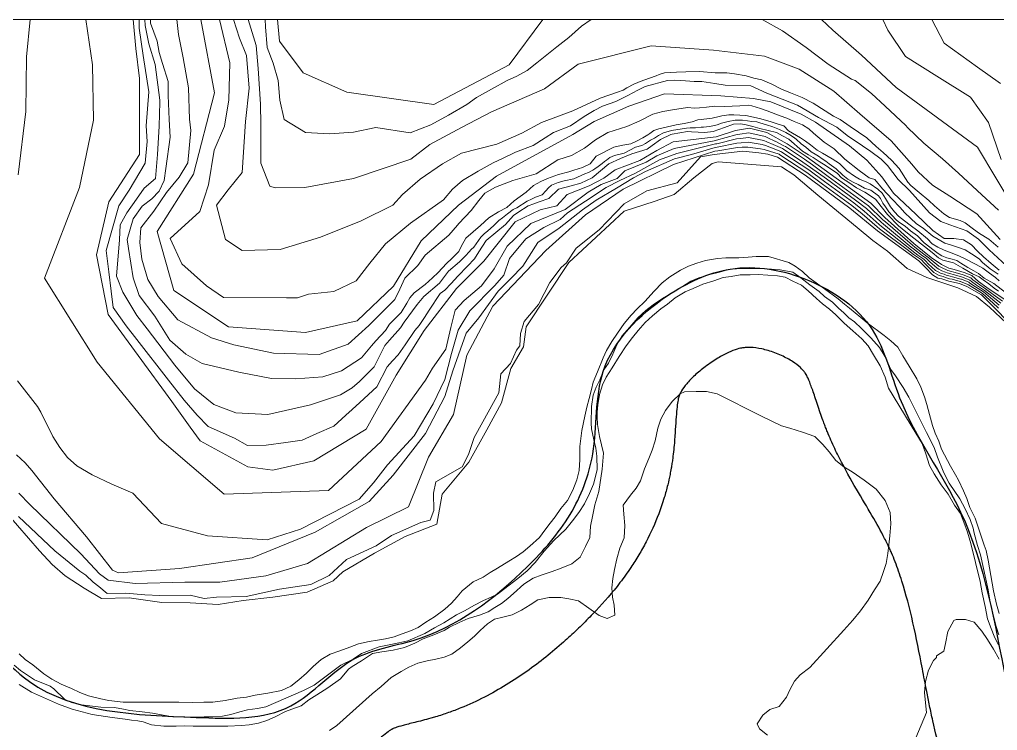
# Model space of a CAD drawing. Header units: metres. Extents: x 30 to 776, y 38 to 676.
# Drawn here: x 153.7 to 399, y 497.6 to 675.8 of the extents above; entities that cross this region are included whole.
import ezdxf

# ---------------------------------------------------------------- set-up
doc = ezdxf.new("R2010")
doc.units = ezdxf.units.M
doc.layers.add('01_Fina', color=7, linetype='Continuous')

msp = doc.modelspace()

# ---------------------------------------------------------------- linework, layer by layer
msp.add_spline([(106.83, 675.61), (108.32, 665.3), (106.86, 656.36), (102.39, 646.03), (99, 639.25), (96.74, 623.58), (93.18, 609.64), (93.18, 600.18), (98.44, 591.5), (101.1, 585.98), (102.04, 577.46), (110.54, 567.2), (115.45, 554.23), (129.88, 544.16), (140.15, 529.47), (156.19, 509.83), (198.01, 500.83), (221.73, 503.7), (238, 515.67), (252.42, 520.15), (281.11, 538.63), (291.8, 551.68), (297.51, 566.91), (300.12, 587.55), (316.29, 606.6), (331.97, 613.25), (351.68, 610.4), (367.6, 598.06), (374.49, 580.98), (389.77, 552.31), (401.1, 510.24), (407.2, 487.78), (408.99, 484.8), (414.2, 484.65), (424.03, 484.65), (456.85, 473.39), (460.88, 470.71), (472.98, 472.65), (479.56, 474.44), (492.86, 470.56), (502.87, 478.32), (512.31, 493.41), (527.25, 500.43), (541.15, 492.96), (559.78, 474.2), (591.84, 430.24), (601.45, 418), (617.45, 400.82), (669.82, 363.98), (715.45, 331.77), (775.7, 289.92)], degree=3)
for points, knots in [([(87.29, 671.34), (87.41, 670.8), (87.52, 670.3), (87.82, 668.88), (87.98, 668.07), (88.2, 666.75), (88.26, 666.23), (88.31, 665.72), (88.31, 665.59), (88.32, 665.43), (88.32, 665.38), (88.32, 665.28), (88.32, 665.23), (88.31, 665.1), (88.31, 665.03), (88.29, 664.8), (88.27, 664.62), (88.19, 664.02), (88.09, 663.52), (87.85, 662.57), (87.72, 662.13), (87.43, 661.25), (87.26, 660.78), (86.86, 659.78), (86.63, 659.22), (86.15, 658.18), (85.92, 657.7), (85.42, 656.71), (85.15, 656.2), (84.78, 655.52), (84.69, 655.35), (84.49, 654.99), (84.38, 654.79), (84.04, 654.18), (83.78, 653.71), (83.01, 652.3), (82.45, 651.25), (81.59, 649.45), (81.31, 648.84), (80.76, 647.55), (80.5, 646.88), (80.13, 645.87), (80.02, 645.57), (79.82, 644.98), (79.73, 644.69), (79.46, 643.81), (79.3, 643.24), (78.86, 641.57), (78.62, 640.5), (78.11, 637.77), (77.91, 636.2), (77.61, 633.4), (77.52, 632.17), (77.35, 630.02), (77.28, 629.12), (77.18, 628.1), (77.15, 627.83), (77.09, 627.39), (77.07, 627.21), (77.02, 626.94), (77.01, 626.84), (76.97, 626.62), (76.95, 626.51), (76.87, 626.14), (76.81, 625.87), (76.57, 624.85), (76.33, 623.97), (75.72, 621.87), (75.35, 620.64), (74.56, 617.81), (74.13, 616.21), (73.56, 613.53), (73.38, 612.6), (73.05, 610.62), (72.91, 609.57), (72.65, 606.98), (72.57, 605.4), (72.63, 601.98), (72.78, 600.14), (73.25, 597.49), (73.4, 596.77), (73.69, 595.6), (73.8, 595.17), (74.04, 594.37), (74.15, 594.01), (74.38, 593.3), (74.5, 592.96), (74.88, 591.96), (75.14, 591.32), (76.02, 589.33), (76.67, 588.11), (77.91, 585.98), (78.51, 585.06), (79.61, 583.45), (80.1, 582.76), (80.91, 581.65), (81.23, 581.2), (81.5, 580.83), (81.51, 580.48), (81.52, 580.07), (81.59, 578.86), (81.65, 577.97), (81.91, 575.88), (82.1, 574.67), (82.62, 572.59), (82.83, 571.83), (83.37, 570.25), (83.66, 569.5), (84.55, 567.48), (85.18, 566.31), (86.46, 564.24), (87.12, 563.32), (88.37, 561.71), (88.97, 561.01), (90.09, 559.77), (90.62, 559.23), (91.78, 558.07), (92.37, 557.52), (93.07, 556.85), (93.27, 556.66), (93.45, 556.49), (93.54, 556.18), (93.64, 555.8), (93.94, 554.68), (94.16, 553.86), (94.73, 551.92), (95.08, 550.8), (95.97, 548.48), (96.45, 547.35), (97.32, 545.64), (97.59, 545.14), (98.08, 544.29), (98.29, 543.95), (98.69, 543.32), (98.88, 543.02), (99.28, 542.45), (99.48, 542.17), (100.08, 541.35), (100.49, 540.83), (101.92, 539.13), (102.97, 538.08), (105, 536.24), (105.99, 535.45), (107.88, 534.07), (108.77, 533.48), (110.45, 532.42), (111.23, 531.97), (113, 530.97), (113.91, 530.48), (115.46, 529.64), (116.1, 529.29), (117.05, 528.75), (117.36, 528.55), (117.53, 528.43), (117.55, 528.42), (117.56, 528.41), (117.58, 528.39), (117.61, 528.36), (117.77, 528.18), (117.95, 527.97), (118.44, 527.28), (118.75, 526.81), (119.47, 525.62), (119.88, 524.89), (120.8, 523.2), (121.32, 522.24), (122.1, 520.79), (122.32, 520.39), (122.73, 519.64), (122.93, 519.29), (123.32, 518.59), (123.52, 518.25), (124.12, 517.2), (124.53, 516.51), (125.79, 514.41), (126.68, 513), (129.31, 509.08), (131.16, 506.57), (135.31, 501.65), (137.62, 499.24), (141.44, 495.92), (142.72, 494.89), (144.66, 493.48), (145.26, 493.06), (146.47, 492.26), (147.07, 491.88), (148.9, 490.76), (150.13, 490.08), (154.05, 488.08), (156.76, 486.96), (162.12, 485.12), (164.79, 484.4), (170.03, 483.23), (172.61, 482.79), (176.68, 482.22), (178.21, 482.05), (179.71, 481.89)], [0, 0, 0, 0, 1.644726, 1.644726, 4.934177, 4.934177, 8.223629, 8.223629, 9.563506, 9.563506, 10.345262, 10.345262, 11.28556, 11.28556, 12.225857, 12.225857, 14.106453, 14.106453, 17.805341, 17.805341, 20.424205, 20.424205, 23.043068, 23.043068, 25.951842, 25.951842, 28.289428, 28.289428, 30.618497, 30.618497, 31.331044, 31.331044, 32.043591, 32.043591, 33.468685, 33.468685, 35.959537, 35.959537, 37.106738, 37.106738, 38.221232, 38.221232, 38.683267, 38.683267, 39.145302, 39.145302, 40.069372, 40.069372, 41.917511, 41.917511, 45.055981, 45.055981, 48.194451, 48.194451, 51.332922, 51.332922, 52.597602, 52.597602, 53.712361, 53.712361, 54.511968, 54.511968, 55.311575, 55.311575, 56.910789, 56.910789, 60.593859, 60.593859, 64.276929, 64.276929, 67.959999, 67.959999, 69.780917, 69.780917, 71.601835, 71.601835, 74.015108, 74.015108, 76.42838, 76.42838, 77.298723, 77.298723, 77.81415, 77.81415, 78.233036, 78.233036, 78.651921, 78.651921, 79.489693, 79.489693, 81.414972, 81.414972, 83.340252, 83.340252, 85.265532, 85.265532, 87.017865, 87.017865, 87.017865, 87.84963, 87.84963, 89.181746, 89.181746, 90.513861, 90.513861, 91.210403, 91.210403, 91.906945, 91.906945, 93.171515, 93.171515, 94.436084, 94.436084, 95.700654, 95.700654, 96.965224, 96.965224, 98.811254, 98.811254, 99.732667, 99.732667, 99.732667, 101.114837, 101.114837, 103.131523, 103.131523, 105.148209, 105.148209, 106.781995, 106.781995, 107.434419, 107.434419, 107.862222, 107.862222, 108.229843, 108.229843, 108.597464, 108.597464, 109.332705, 109.332705, 111.128025, 111.128025, 112.923346, 112.923346, 114.718666, 114.718666, 116.513987, 116.513987, 119.107689, 119.107689, 121.701392, 121.701392, 124.295095, 124.295095, 124.853683, 124.853683, 124.853683, 126.51787, 126.51787, 129.769137, 129.769137, 133.020405, 133.020405, 136.271672, 136.271672, 139.52294, 139.52294, 140.697473, 140.697473, 141.674431, 141.674431, 142.651388, 142.651388, 144.605303, 144.605303, 148.513133, 148.513133, 155.508389, 155.508389, 162.503646, 162.503646, 165.777063, 165.777063, 167.196337, 167.196337, 168.615611, 168.615611, 171.454159, 171.454159, 177.597431, 177.597431, 183.740703, 183.740703, 189.883975, 189.883975, 193.623329, 193.623329, 193.623329, 193.623329]), ([(266.47, 381.99), (266.25, 378.78), (265.67, 370.44), (283.7, 370.4), (300.54, 377.02), (337.26, 396.12), (375.66, 391.89), (415.26, 389.76), (422.08, 403.55), (424.25, 416.73), (440.56, 420.36), (451.77, 425.48), (463.31, 429.74), (466.61, 437.98), (465.53, 445.21), (462.28, 448.53), (460.24, 449.92), (459.27, 450.52), (459.26, 450.52), (459.25, 450.53), (459.24, 450.54), (459.19, 450.57), (459.14, 450.6), (459.1, 450.63), (458.29, 450.75), (457.46, 450.86), (456.03, 451.24), (455.42, 451.42), (454.51, 451.74), (454.2, 451.85), (453.59, 452.08), (453.29, 452.2), (452.64, 452.48), (452.3, 452.63), (451.49, 453.02), (451.02, 453.26), (449.47, 454.1), (448.55, 454.69), (447.04, 455.73), (446.44, 456.17), (445.63, 456.79), (445.36, 457), (445.05, 457.24), (444.95, 457.31), (444.8, 457.43), (444.74, 457.47), (444.57, 457.6), (444.47, 457.67), (444.25, 457.84), (444.13, 457.92), (443.81, 458.14), (443.6, 458.28), (443.14, 458.58), (442.89, 458.74), (441.21, 459.75), (439.63, 460.52), (436.13, 461.9), (434.22, 462.51), (430.56, 463.43), (428.84, 463.78), (426.2, 464.22), (425.31, 464.36), (423.97, 464.53), (423.52, 464.59), (422.84, 464.67), (422.61, 464.69), (422.16, 464.74), (421.93, 464.76), (421.45, 464.81), (421.21, 464.84), (420.63, 464.89), (420.32, 464.91), (419.43, 464.97), (418.94, 464.98), (418.24, 464.97), (417.98, 464.95), (417.6, 464.92), (417.48, 464.91), (417.28, 464.89), (417.22, 464.88), (417.12, 464.87), (417.08, 464.86), (417.02, 464.85), (416.97, 464.84), (416.83, 464.82), (416.73, 464.81), (416.33, 464.75), (415.96, 464.69), (415.02, 464.56), (414.45, 464.48), (413.05, 464.35), (412.24, 464.29), (410.65, 464.28), (409.98, 464.29), (408.49, 464.39), (407.68, 464.48), (405.89, 464.79), (404.93, 465), (402.87, 465.63), (401.77, 466.04), (400.05, 466.87), (399.45, 467.19), (398.56, 467.73), (398.26, 467.92), (397.67, 468.31), (397.37, 468.52), (396.74, 468.98), (396.41, 469.24), (395.04, 470.37), (394.17, 471.26), (392.71, 472.93), (392.12, 473.72), (390.99, 475.41), (390.51, 476.27), (389.74, 477.75), (389.45, 478.38), (389.06, 479.29), (388.93, 479.61), (388.76, 480.03), (388.71, 480.16), (388.62, 480.39), (388.58, 480.49), (387.19, 484.07), (386.08, 487.44), (384.21, 493.92), (383.45, 497.02), (382.52, 501.27), (382.25, 502.52), (381.75, 504.97), (381.51, 506.17), (380.91, 509.27), (380.54, 511.16), (379.42, 517), (378.65, 520.87), (376.99, 528.25), (376.08, 531.75), (374.52, 536.69), (373.96, 538.3), (373.07, 540.61), (372.76, 541.36), (372.29, 542.46), (372.13, 542.82), (371.8, 543.53), (371.64, 543.88), (371.23, 544.72), (370.98, 545.22), (369.81, 547.5), (368.73, 549.41), (366.33, 553.52), (365.01, 555.72), (362.24, 560.48), (360.8, 563.05), (358.74, 567.11), (358.11, 568.44), (357.18, 570.5), (356.88, 571.2), (356.43, 572.27), (356.28, 572.63), (355.99, 573.36), (355.85, 573.73), (355.54, 574.52), (355.39, 574.94), (355, 575.98), (354.79, 576.6), (354.07, 578.67), (353.63, 580.01), (352.84, 582.38), (352.48, 583.4), (351.84, 585.1), (351.56, 585.77), (351.21, 586.49), (351.11, 586.68), (350.94, 586.98), (350.87, 587.1), (350.79, 587.23), (350.76, 587.27), (350.67, 587.39), (350.62, 587.47), (350.33, 587.83), (350.02, 588.17), (349.1, 589.02), (348.43, 589.54), (346.82, 590.58), (345.88, 591.09), (344.32, 591.81), (343.75, 592.04), (342.06, 592.68), (340.95, 593), (338.89, 593.45), (337.94, 593.56), (336.71, 593.61), (336.34, 593.6), (335.65, 593.56), (335.34, 593.53), (334.91, 593.46), (334.76, 593.43), (334.05, 593.29), (333.41, 593.1), (331.95, 592.55), (331.13, 592.17), (329.78, 591.45), (329.32, 591.18), (328.36, 590.6), (327.86, 590.28), (326.78, 589.56), (326.23, 589.17), (324.75, 588.06), (323.86, 587.32), (322.31, 585.88), (321.63, 585.17), (320.54, 583.86), (320.11, 583.26), (319.62, 582.44), (319.48, 582.17), (319.31, 581.82), (319.27, 581.71), (319.21, 581.56), (319.19, 581.52), (319.16, 581.43), (319.15, 581.39), (319.12, 581.29), (319.1, 581.23), (319.01, 580.92), (318.93, 580.54), (318.75, 579.52), (318.67, 578.88), (318.52, 577.34), (318.45, 576.44), (318.31, 574.42), (318.24, 573.28), (318.07, 570.8), (317.97, 569.45), (317.75, 567.26), (317.66, 566.5), (317.5, 565.33), (317.44, 564.93), (317.32, 564.12), (317.25, 563.71), (317.09, 562.77), (316.99, 562.25), (316.72, 560.86), (316.52, 559.99), (316.05, 558.06), (315.75, 557), (315.02, 554.57), (314.55, 553.21), (313.13, 549.46), (312.08, 547.13), (310.32, 543.75), (309.7, 542.65), (308.41, 540.48), (307.74, 539.43), (306.17, 537.1), (305.26, 535.84), (302.38, 532.1), (300.36, 529.78), (297.28, 526.52), (296.22, 525.44), (294.61, 523.86), (294.05, 523.3), (292.4, 521.74), (291.3, 520.72), (287.3, 517.17), (284.23, 514.69), (277.64, 510.02), (274.12, 507.84), (268.42, 504.93), (266.45, 504.02), (263.39, 502.78), (262.36, 502.39), (260.78, 501.83), (260.25, 501.65), (259.18, 501.3), (258.64, 501.13), (257.68, 500.84), (257.28, 500.73), (255.39, 500.2), (254.06, 499.86), (251.73, 499.29), (250.73, 499.04), (249.1, 498.6), (248.46, 498.4), (247.78, 498.16), (247.59, 498.09), (247.39, 498), (247.34, 497.98), (247.26, 497.94), (247.23, 497.92), (247.2, 497.91), (247.18, 497.9), (247.11, 497.86), (247.03, 497.82), (246.7, 497.61), (246.32, 497.35), (245.33, 496.59), (244.72, 496.09), (243.28, 494.88), (242.46, 494.17), (240.58, 492.58), (239.52, 491.69), (237.11, 489.82), (235.76, 488.83), (233.55, 487.42), (232.86, 487), (231.4, 486.18), (230.62, 485.77), (227.77, 484.39), (225.68, 483.59), (223.64, 482.96)], [0, 0, 0, 0, 8.457916, 21.908005, 40.321818, 67.699784, 140.534808, 160.073193, 172.577083, 182.731808, 197.461184, 215.767768, 222.13609, 233.117606, 238.953051, 243.15723, 246.510578, 246.510578, 246.510578, 246.54717, 246.54717, 246.54717, 246.71093, 246.71093, 246.71093, 247.439493, 247.439493, 247.967017, 247.967017, 248.230778, 248.230778, 248.49454, 248.49454, 248.802996, 248.802996, 249.281938, 249.281938, 250.527292, 250.527292, 251.772646, 251.772646, 252.644427, 252.644427, 253.080317, 253.080317, 253.516207, 253.516207, 254.206791, 254.206791, 254.999655, 254.999655, 256.28641, 256.28641, 257.856574, 257.856574, 266.256106, 266.256106, 274.655638, 274.655638, 281.474702, 281.474702, 284.884234, 284.884234, 286.589, 286.589, 287.441383, 287.441383, 288.293766, 288.293766, 289.298256, 289.298256, 290.822215, 290.822215, 293.991667, 293.991667, 296.012171, 296.012171, 297.022423, 297.022423, 297.527549, 297.527549, 297.780112, 297.780112, 298.032675, 298.032675, 298.392654, 298.392654, 299.150681, 299.150681, 299.908708, 299.908708, 300.666735, 300.666735, 301.138877, 301.138877, 301.61102, 301.61102, 302.083162, 302.083162, 302.555304, 302.555304, 302.804261, 302.804261, 302.92874, 302.92874, 303.053218, 303.053218, 303.204007, 303.204007, 303.711114, 303.711114, 304.218221, 304.218221, 304.892209, 304.892209, 305.566196, 305.566196, 306.034587, 306.034587, 306.268782, 306.268782, 306.502977, 306.502977, 315.014653, 315.014653, 323.52633, 323.52633, 327.143868, 327.143868, 330.761405, 330.761405, 336.536415, 336.536415, 348.890851, 348.890851, 361.245287, 361.245287, 367.620976, 367.620976, 370.80882, 370.80882, 372.402742, 372.402742, 373.996664, 373.996664, 376.189092, 376.189092, 383.832415, 383.832415, 391.475738, 391.475738, 399.119062, 399.119062, 402.607105, 402.607105, 404.351127, 404.351127, 405.223137, 405.223137, 406.095148, 406.095148, 407.122732, 407.122732, 408.706455, 408.706455, 412.678259, 412.678259, 416.650064, 416.650064, 420.621869, 420.621869, 422.446856, 422.446856, 424.271843, 424.271843, 425.184336, 425.184336, 426.517506, 426.517506, 431.184787, 431.184787, 436.986742, 436.986742, 442.788697, 442.788697, 445.851479, 445.851479, 452.097522, 452.097522, 458.343565, 458.343565, 461.324979, 461.324979, 464.306393, 464.306393, 465.7971, 465.7971, 471.00605, 471.00605, 476.214999, 476.214999, 478.819474, 478.819474, 481.423949, 481.423949, 484.341277, 484.341277, 489.594957, 489.594957, 494.848636, 494.848636, 500.102315, 500.102315, 503.271257, 503.271257, 504.855728, 504.855728, 505.647963, 505.647963, 506.440198, 506.440198, 507.37534, 507.37534, 510.697751, 510.697751, 514.020161, 514.020161, 517.342571, 517.342571, 520.664982, 520.664982, 523.987392, 523.987392, 525.648597, 525.648597, 526.4792, 526.4792, 527.309802, 527.309802, 528.364513, 528.364513, 530.135866, 530.135866, 532.35736, 532.35736, 535.28134, 535.28134, 540.571235, 540.571235, 543.216182, 543.216182, 545.861129, 545.861129, 549.278898, 549.278898, 556.454124, 556.454124, 560.211085, 560.211085, 562.21417, 562.21417, 565.940817, 565.940817, 575.413604, 575.413604, 584.886391, 584.886391, 589.661248, 589.661248, 592.048676, 592.048676, 593.24239, 593.24239, 594.436104, 594.436104, 595.357752, 595.357752, 598.82306, 598.82306, 602.288368, 602.288368, 605.753675, 605.753675, 607.633354, 607.633354, 608.573193, 608.573193, 609.513033, 609.513033, 610.095211, 610.095211, 611.399122, 611.399122, 614.646762, 614.646762, 617.894402, 617.894402, 621.142042, 621.142042, 624.389682, 624.389682, 627.637322, 627.637322, 629.011108, 629.011108, 630.384893, 630.384893, 634.101456, 634.101456, 634.101456, 634.101456]), ([(282.55, 349.18), (286.89, 344.94), (296.2, 333.56), (256.38, 328.1), (212.46, 313.89), (153.98, 311.4), (114.28, 302.88), (102.49, 303.26), (93.1, 304.04), (87.33, 305.38), (81.74, 308.66), (79.26, 315.19), (78.64, 320.23), (78.39, 322.23), (79.43, 331.4), (80.46, 340.57), (81.5, 349.74), (82.42, 357.72), (83.34, 365.69), (84.26, 373.67), (84.61, 377), (84.96, 380.34), (85.31, 383.67), (89.04, 416.76), (92.78, 449.85), (96.52, 482.95), (96.97, 486.89), (97.42, 490.83), (97.88, 494.77), (96.92, 504.63), (95.96, 514.5), (94.99, 524.37), (94.89, 524.7), (94.78, 525.04), (94.67, 525.37), (95.33, 524.79), (95.98, 524.26), (97.14, 523.35), (97.65, 522.96), (98.64, 522.24), (99.12, 521.9), (100.19, 521.17), (100.77, 520.8), (101.76, 520.17), (102.19, 519.9), (103.02, 519.4), (103.41, 519.17), (104.34, 518.63), (104.84, 518.35), (105.77, 517.83), (106.2, 517.6), (106.74, 517.31), (106.87, 517.23), (107.01, 517.16), (107.16, 516.88), (107.32, 516.58), (107.69, 515.9), (107.89, 515.53), (108.36, 514.66), (108.63, 514.16), (109.1, 513.31), (109.27, 512.98), (109.74, 512.14), (110.03, 511.62), (110.62, 510.59), (110.92, 510.06), (111.84, 508.49), (112.48, 507.43), (114.52, 504.16), (116.02, 501.92), (118.78, 498.13), (119.97, 496.6), (122.23, 493.88), (123.27, 492.68), (125.48, 490.29), (126.65, 489.1), (129.05, 486.82), (130.27, 485.73), (132.4, 483.95), (133.26, 483.27), (135.08, 481.89), (136.04, 481.2), (137.97, 479.89), (138.95, 479.26), (140.91, 478.07), (141.89, 477.5), (143.72, 476.51), (144.56, 476.07), (145.4, 475.66), (147.32, 474.94), (151.6, 473.34), (149.4, 463.56), (148.35, 451.5), (147.36, 436.17), (149.98, 421.68), (153.05, 409.4), (163.98, 397.09), (178.58, 387.41), (195.84, 383.85), (209.16, 381.64), (222.28, 378.28), (238.14, 372.33), (260.55, 366.25), (274.73, 355.25), (282.55, 349.18)], [0, 0, 0, 0, 15.190247, 31.990092, 86.747978, 181.492832, 194.025591, 208.606231, 216.56507, 222.325378, 226.254318, 235.495087, 241.622996, 241.622996, 241.622996, 242.622996, 242.622996, 242.622996, 243.622996, 243.622996, 243.622996, 244.622996, 244.622996, 244.622996, 245.622996, 245.622996, 245.622996, 246.622996, 246.622996, 246.622996, 247.622996, 247.622996, 247.622996, 248.622996, 248.622996, 248.622996, 249.452236, 249.452236, 250.143406, 250.143406, 250.834577, 250.834577, 251.721359, 251.721359, 252.450416, 252.450416, 253.179473, 253.179473, 254.240041, 254.240041, 255.30061, 255.30061, 255.695516, 255.695516, 255.695516, 256.994432, 256.994432, 258.304337, 258.304337, 259.809542, 259.809542, 260.677259, 260.677259, 261.983877, 261.983877, 263.290495, 263.290495, 265.903732, 265.903732, 271.291523, 271.291523, 274.904617, 274.904617, 277.737412, 277.737412, 280.570207, 280.570207, 283.247785, 283.247785, 284.979777, 284.979777, 286.768646, 286.768646, 288.557515, 288.557515, 290.346385, 290.346385, 291.879411, 291.879411, 291.879411, 297.327411, 304.024005, 316.934465, 336.482267, 348.527969, 361.394415, 373.581582, 396.937319, 412.559433, 426.01991, 437.504323, 453.083244, 476.918615, 506.293772, 506.293772, 506.293772, 506.293772])]:
    msp.add_open_spline(points, degree=3, knots=knots)
at = {"layer": '01_Fina', "color": 252, "lineweight": 9, "true_color": 0x939598}
for points in [[(30.01, 38), (769.1, 38), (768.66, 675.82), (29.57, 675.82), (30.01, 57.96)], [(156.36, 675.82), (155.43, 666.43), (155.33, 652.74), (153.35, 636.88)], [(400.3, 605.17), (397.91, 606.91), (396.05, 608.26), (394.03, 609.68), (392.85, 610.59), (392.32, 611.05), (390.45, 611.8), (390.17, 611.89), (388.05, 612.51), (387.46, 612.66), (386.59, 612.9), (386.25, 613.05), (385.35, 613.44), (384.65, 613.81), (384.34, 614.02), (382.39, 615.58), (381.87, 616.01), (381.7, 616.19), (381.28, 616.39), (378.26, 618.78), (377.68, 619.24), (370.92, 625.07), (370.3, 625.62), (366.71, 629.08), (363.93, 631.15), (356.59, 636.49), (352.61, 639.37), (350.63, 640.77), (345.82, 643.99), (345.45, 644.19), (343.22, 645.29), (343.2, 645.3), (341.46, 646.16), (340.77, 646.47), (336.68, 647.41), (334.42, 647.1), (333.42, 646.95), (328.54, 645.55), (328.35, 645.53), (317.93, 643.46), (313.58, 641.64), (310.9, 640.04), (305.57, 637.87), (303.63, 635.98), (299.61, 634.49), (296.34, 632.52), (290.55, 628.15), (281.98, 624.72), (276.02, 618.96), (272.74, 613.3), (269.57, 609.05), (265.22, 605.35), (262.95, 602.91), (261.87, 598.6), (260.68, 593.18), (257.28, 588.41), (255.55, 585.37), (244.43, 570.05), (231.21, 557.75), (205.01, 556.8), (188.86, 570.65), (173.21, 589.93), (159.99, 610.95), (168.8, 633.69), (172.23, 650.56), (171.98, 664.5), (170.38, 675.82)], [(400.95, 605.51), (396.32, 608.63), (394.29, 610.12), (392.56, 611.61), (390.67, 612.36), (388.2, 613.12), (386.79, 613.48), (384.99, 614.41), (382.37, 616.19), (378.01, 619.69), (370.78, 626.21), (367.25, 629.74), (357.06, 637.13), (351.07, 641.45), (346.27, 644.69), (341.16, 647.48), (336.79, 648.59), (333.3, 648.03), (328.44, 646.43), (317.65, 645.19), (313.56, 642.98), (309.28, 640.44), (303.16, 638.14), (300.28, 636.01), (296.64, 634.1), (291.05, 631.91), (288.47, 629.1), (284.33, 628.14), (278.08, 625.11), (270.2, 615.26), (263.29, 608.35), (255.24, 597.86), (248.17, 586.65), (240.64, 573.14), (227.58, 565.16), (217.28, 562.85), (210.98, 563.62), (199, 570.22), (196.54, 573.6), (191.93, 580.05), (183.48, 591.56), (175.94, 601.89), (173.02, 616.79), (176.1, 630.14), (183.78, 642.01), (183.78, 661.04), (182.86, 668.57), (182.23, 675.82)], [(183.76, 675.82), (183.76, 673.65), (184.77, 666.79), (186.12, 657.69), (185.44, 649.17), (185.72, 645.26), (185.22, 639.79), (181.19, 633), (178.6, 629.1), (175.43, 617.94), (176.08, 612.54), (176.67, 607.73), (177.17, 603.6), (180.46, 599.04), (183.16, 595.56), (191.09, 585.37), (195, 580.34), (198.3, 576.6), (201.04, 573.76), (207.65, 570.89), (210.89, 569.05), (215.6, 569.08), (220.5, 569.78), (224.6, 570.36), (228.26, 571.98), (232.57, 573.89), (235.54, 576.59), (237.15, 578.05), (239.11, 579.83), (243.36, 583.68), (245.96, 588.74), (247.31, 590.23), (248.69, 591.78), (250.43, 594.27), (252.9, 597.82), (254, 599.1), (255.32, 601.13), (256.5, 602.95), (259.24, 607.15), (260.36, 607.95), (261.98, 609.66), (263.68, 611.46), (266.08, 613.99), (267.81, 615.83), (268.96, 617.59), (270.79, 620.41), (273.22, 622.44), (275.6, 624.43), (277.59, 626.72), (278.75, 627.46), (281.32, 629.12), (282.71, 629.62), (284.08, 630.11), (286.5, 630.98), (288.92, 633.25), (292.06, 634.14), (294.52, 634.83), (297.32, 636.15), (301.5, 639.6), (304.49, 640.95), (307.28, 642.13), (311.15, 643.3), (312.44, 644.25), (314.49, 645.76), (317.06, 647.01), (317.41, 647.07), (321.28, 647.74), (322.3, 647.68), (325.66, 647.49), (327.75, 647.75), (330.55, 648.75), (332.82, 649.56), (334.66, 649.7), (335.98, 649.38), (337.62, 648.98), (339.45, 648.53), (343.59, 647.52), (345.13, 646.68), (346.72, 645.81), (350.14, 642.82), (351.62, 641.93), (352.82, 641.21), (354.31, 640.24), (356.03, 639.1), (358.86, 637.23), (359.92, 636.17), (361.74, 634.94), (363.68, 633.63), (365.78, 632.52), (368.41, 630.76), (369.85, 628.95), (371.46, 626.92), (374.19, 624.09), (376.07, 622.59), (378.06, 621), (382.61, 617.37), (384.23, 616.06), (385.34, 615.47), (388.01, 614.81), (390.32, 613.49), (392.77, 612.08), (394.4, 611.34), (395.46, 610.54), (396.83, 609.52), (398.23, 608.47), (399.29, 607.67)], [(401.04, 607.35), (398.11, 609.64), (395.7, 611), (394.25, 612.13), (393.09, 612.82), (391.56, 613.63), (389.86, 614.72), (388.83, 615.41), (387.63, 615.7), (386.29, 616.11), (385.11, 616.53), (384.13, 617.15), (383.17, 617.93), (380.62, 619.86), (378.93, 621.57), (377.21, 622.82), (375.85, 624), (374.24, 625.07), (373.55, 625.72), (371.81, 627.62), (370.92, 628.89), (370.29, 629.8), (369.71, 630.92), (369.22, 631.65), (367.28, 633.04), (365.67, 633.58), (364.05, 634.44), (362.82, 635.07), (361.48, 635.8), (360.26, 636.76), (358.55, 638.42), (356.84, 639.64), (355.97, 640.29), (355.01, 640.87), (354.12, 641.56), (353.29, 642.07), (352.29, 642.65), (350.92, 643.82), (349.79, 644.69), (348.56, 645.8), (347.85, 646.34), (346.93, 646.94), (345.91, 647.52), (344.38, 648.26), (342.71, 648.88), (341.08, 649.42), (339.43, 649.95), (338.63, 650.15), (337.43, 650.29), (336.36, 650.42), (335.06, 650.58), (334.15, 650.62), (333.26, 650.62), (331.49, 650.22), (329.84, 649.86), (328.68, 649.42), (328.03, 649.22), (326.83, 648.99), (325.31, 648.86), (324.71, 648.82), (323.3, 648.7), (321.9, 648.68), (321.01, 648.62), (317.29, 648.01), (315.26, 647.38), (314.01, 646.78), (312.97, 646.11), (312.01, 645.56), (310.76, 644.75), (309.8, 644.24), (308.26, 643.86), (305.36, 642.34), (302.97, 641.69), (301.83, 641.22), (300.94, 640.58), (300.49, 640.22), (299.85, 639.69), (298.89, 638.95), (298.06, 638.35), (297.55, 638.04), (296.44, 637.5), (295.54, 637.17), (292.77, 635.91), (290.34, 635.4), (288.82, 635), (287.18, 634.33), (286.42, 633.64), (285.7, 632.84), (284.79, 631.83), (283.18, 631.28), (282.14, 630.74), (281.04, 630.27), (278.45, 628.64), (277.55, 628.15), (276.1, 627.14), (274.88, 626.14), (273.92, 625.43), (272.65, 624.15), (271.09, 622.72), (270.33, 622.15), (269.46, 621.28), (268.81, 620.45), (267.67, 618.78), (267.02, 618.15), (266.53, 617.55), (265.6, 616.55), (264.73, 615.7), (264.06, 615.03), (261.34, 612.69), (259.09, 609.75), (255.12, 606.41), (253.45, 604.34), (250.23, 599.97), (249.3, 598.53), (246.48, 595.42), (245.33, 594.1), (242.66, 588.71), (239.02, 585.07), (237.18, 583.46), (234.23, 581.73), (226.67, 579.24), (216.02, 576.8), (207.98, 577.17), (202.44, 579.29), (197.63, 583.26), (192.65, 589.17), (185.71, 598.25), (183.12, 601.57), (179.61, 607.48), (178.04, 611.45), (178.78, 620.61), (178.97, 624.31), (180.63, 627.35), (183.03, 630.77), (184.97, 633.54), (187.84, 635.97), (188.3, 641.97), (188.76, 649.08), (188.95, 655.08), (188.95, 655.57), (187.75, 664.52), (186.18, 669.69), (185.25, 674.31), (185.18, 675.82)], [(399.41, 610.28), (398.5, 611.14), (397.05, 612.22), (395.34, 613.45), (393.67, 614.41), (390.92, 615.86), (389.35, 616.6), (387.01, 617.46), (385.63, 617.98), (384.07, 618.76), (382.61, 619.56), (381.46, 620.86), (379.08, 622.86), (377.11, 624.24), (375.73, 625.32), (374.2, 626.54), (373.2, 627.62), (372.16, 628.85), (370.93, 630.91), (370.11, 632.25), (368.99, 633.29), (367.13, 634.59), (366.28, 635.04), (364.42, 635.78), (363.15, 636.56), (361.22, 637.9), (359.42, 639.74), (357.52, 640.89), (355.11, 642.3), (353.81, 643.08), (352.09, 644.38), (350.87, 645.35), (349.64, 646.2), (346.63, 647.88), (345.4, 649.14), (344.02, 649.59), (342.02, 650.25), (339.34, 651.04), (335.93, 651.72), (332.88, 651.94), (331.65, 651.94), (329.86, 651.68), (329.23, 651.53), (327.45, 651.12), (326.78, 651.01), (324.73, 650.79), (323.84, 650.64), (322.46, 650.16), (320.4, 649.77), (318.41, 649.38), (316.24, 648.89), (314.12, 648.41), (312.81, 647.96), (311.8, 647.22), (311.28, 646.88), (310.09, 646.13), (308.34, 645.24), (307.03, 644.68), (305.02, 644.31), (303.86, 644.08), (302.78, 643.86), (298.4, 641.54), (296.87, 639.64), (294.93, 638.74), (292.77, 638.07), (291.54, 637.62), (288.93, 636.95), (286.16, 635.94), (284.44, 635.19), (282.65, 634.22), (280.83, 632.51), (277.83, 630.34), (275.96, 628.7), (273.87, 627.62), (271.45, 626.13), (269.35, 624.14), (265.66, 621.01), (264.47, 618.88), (263.94, 617.65), (262.08, 615.82), (260.89, 614.74), (259.73, 613.51), (258.76, 612.43), (257.34, 611.09), (255.43, 609.35), (252.74, 607.27), (251.66, 606), (250.84, 604.66), (249.46, 602.34), (247.67, 600.63), (246.48, 599.44), (245.51, 597.83), (243.05, 595.22), (242, 593.99), (239.46, 590.98), (234.51, 587.75), (229.79, 586.26), (223.05, 585.73), (216.9, 585.85), (208.71, 587.41), (199.52, 589.61), (195.4, 591.94), (191.4, 595.46), (187.64, 601.42), (183.76, 606.63), (182.21, 611.05), (181.01, 618.38), (180.72, 620.65), (182.21, 625.82), (184.48, 629.04), (186.93, 630.89), (188.72, 632.79), (189.97, 635.42), (190.39, 638.46), (191.46, 646.29), (191.28, 650.77), (191.04, 656.79), (191.04, 660.31), (189.61, 664.84), (188.78, 667.59), (188.23, 670.43), (186.56, 674.9), (186.53, 675.82)], [(399.24, 612), (397.18, 613.32), (395.27, 614.92), (394.43, 615.78), (392.51, 617.08), (390.92, 618.06), (389.29, 618.69), (387.28, 619.36), (385.82, 619.74), (382.82, 621.49), (380.4, 623.55), (378.7, 624.63), (377.17, 626.04), (375.8, 627.36), (374.53, 628.75), (372.59, 630.76), (370.17, 633.37), (368.3, 635.72), (366.81, 636.11), (364.32, 638), (360.7, 640.78), (358.03, 643.38), (355.57, 645.06), (352.86, 647.35), (351.73, 648.38), (350.13, 649.46), (348.06, 650.24), (346.19, 651.05), (344.49, 651.67), (341.28, 652.94), (339.58, 653.52), (337.45, 654.19), (336.47, 654.35), (334.39, 654.16), (330.54, 654.04), (328.14, 654.12), (326.03, 653.81), (324.31, 653.69), (322.99, 653.59), (321.28, 653.76), (317.54, 653.21), (315.07, 652.8), (312.58, 652.13), (309.18, 650.33), (306.09, 649.04), (301.26, 647.47), (298.23, 645.67), (295.4, 643.6), (292.14, 641.76), (288.73, 640.61), (283.34, 637.15), (277.47, 635.46), (273.1, 633.81), (270.42, 632.28), (268.93, 630.44), (266.97, 627.96), (263.95, 624.7), (263.6, 624.28), (261.38, 621.77), (255.48, 616.75), (253.64, 614.14), (250.34, 610.93), (249.15, 608.25), (247.85, 605.6), (241.31, 599.07), (236.11, 594.46), (228.86, 591.81), (217.38, 592.2), (207.48, 594.26), (201.89, 596.03), (193.45, 600.54), (188.52, 606.36), (185.87, 610.67), (184.4, 615.77), (183.91, 619.89), (184.11, 623.61), (187.41, 627.73), (190.61, 632.46), (193.74, 636.33), (195.96, 639.89), (196.7, 648), (196.33, 650.81), (196.08, 658.67), (194.73, 666.23), (193.62, 672.07), (193.19, 675.82)], [(399.41, 613.01), (397.48, 614.64), (395.53, 616.34), (394.02, 617.76), (392.5, 619.36), (390.48, 620.6), (388.06, 620.89), (385.68, 620.93), (382.8, 622.92), (378.57, 627.03), (372.98, 632.28), (370.01, 636.38), (366.24, 640.6), (361.91, 644.14), (353.35, 650.07), (349.81, 652.13), (342.16, 655.21), (337.82, 656), (329.6, 656.69), (315.53, 657.19), (306.58, 654.08), (297.82, 650.25), (292.52, 646.97), (273.35, 636.57), (263.86, 629.27), (254.48, 620.3), (247.54, 608.99), (238.41, 600.23), (225.45, 597.31), (206.1, 598.77), (192.41, 607.9), (188.21, 622.67), (197.34, 637.09), (202.64, 657.41), (199.21, 675.82)], [(401.33, 614.04), (396.92, 618.06), (394.26, 620.79), (391.33, 622.81), (387.09, 624.31), (384.84, 625.22), (381.99, 627.32), (376.94, 632.92), (374.09, 635.69), (371.4, 639.22), (369.85, 640.8), (367.24, 642.74), (365.18, 644.16), (361.3, 646.78), (358.76, 648.87), (354.12, 651.3), (348.85, 654.35), (341.21, 657.36), (337.13, 659.22), (330.7, 659.34), (328.16, 659.81), (324.84, 660.25), (322.94, 660.25), (320.8, 660.49), (318.07, 660.61), (316.28, 660.57), (310.64, 659.02), (308.82, 658.15), (306.33, 656.76), (303.28, 655.26), (299.99, 654.07), (297.89, 653), (295.36, 651.5), (291.93, 649.16), (287.62, 647.46), (285.56, 646.19), (282.59, 644.25), (278.11, 642.59), (274.9, 640.97), (272.51, 639.88), (268.79, 637.82), (264.79, 635.44), (262.33, 633.27), (260.03, 630.61), (251.82, 624.78), (245.54, 619.61), (241.59, 614.75), (238.14, 610.3), (232.57, 607.66), (226.18, 606.95), (223.45, 606.04), (220.71, 606.04), (204.9, 606.14), (200.64, 609.08), (194.46, 614.55), (191.52, 620.93), (198.92, 627.72), (201.15, 634.4), (202.57, 643.09), (205.11, 649.06), (206.22, 655.65), (206.43, 664.96), (203.91, 675.82)], [(399.17, 618.73), (396.87, 620.72), (394.5, 622.19), (392.99, 623.22), (390.89, 624.81), (389.68, 625.41), (387.01, 626.22), (385.54, 627.14), (383.22, 629.1), (381.81, 630.44), (379.42, 632.43), (377.28, 634.24), (376.52, 635.07), (374.35, 638.44), (372.43, 640.53), (370.34, 642.47), (368.57, 643.95), (366.25, 646.15), (362.09, 648.98), (359.54, 650.76), (357.93, 651.62), (352.77, 654.88), (350, 656.27), (347.13, 657.43), (344.81, 658.34), (342.44, 659.59), (339.92, 660.7), (337.95, 661.11), (335.98, 661.71), (333.08, 662.24), (331.12, 662.49), (328.19, 662.49), (324.26, 662.77), (320.82, 662.7), (318.55, 662.6), (317.01, 662.55), (315.52, 662.5), (314.16, 662.04), (313.41, 661.71), (311.74, 661.11), (309.43, 660.28), (308.82, 660.03), (307.79, 659.65), (306.05, 658.72), (305.17, 658.09), (303.68, 657.63), (299.36, 656.12), (292.47, 652.93), (284.66, 650), (279.71, 647.33), (273.46, 644.54), (264.59, 642.31), (259.78, 639.65), (254.24, 635.81), (249.75, 631.97), (247.33, 629.29), (239.39, 625.32), (229.17, 621.22), (219.09, 618.17), (209.59, 617.91), (205.36, 620.64), (203.14, 629.29), (206.01, 633.13), (209.59, 637.48), (210.43, 650.26), (211.28, 658.65), (210.69, 666.84), (208.93, 671.18), (207.41, 675.82)], [(399.74, 620.7), (393.81, 627.07), (387.05, 631.51), (382.74, 634.29), (379.17, 637.6), (377.51, 639.59), (372.39, 645.38), (364.51, 652.2), (358.01, 657.89), (349.32, 663.35), (340.57, 666.66), (327.78, 668.16), (312.17, 669.23), (293.88, 664.64), (285.4, 658.41), (272.14, 652.64), (264.55, 648.79), (256.63, 644.52), (251.89, 640.85), (237.45, 635.94), (225.26, 633.69), (217.88, 633.59), (216.49, 634.01), (214.24, 639.79), (214.24, 649.51), (214.14, 654.64), (213.6, 663.55), (213.07, 669.33), (211.03, 675.82)], [(297.08, 675.82), (294.65, 674.2), (291.47, 671.35), (288.51, 668.95), (285.56, 666.65), (283.48, 665), (281.07, 663.03), (278.44, 661.61), (276.03, 660.52), (272.08, 658.33), (268.36, 656.25), (265.95, 654.5), (261.35, 651.87), (256.86, 649.46), (251.71, 647.38), (243.1, 648.79), (237.52, 647.59), (231.49, 647.15), (225.47, 647.48), (220.1, 650.76), (219, 655.58), (218.57, 660.51), (217.36, 664.88), (215.83, 668.82), (215.39, 673.97), (215.3, 675.82)], [(284.98, 675.82), (276.54, 664.49), (257.65, 654.5), (235.8, 657.64), (224.88, 662.45), (218.96, 670.41), (218.41, 675.82)], [(399.26, 628.05), (395.1, 631.86), (389.27, 637.3), (385.25, 640.9), (380.58, 644.79), (376.47, 648.77), (376.04, 649.26), (370.86, 654.13), (367.43, 657.3), (363.32, 660.55), (362.37, 660.83), (356.55, 664.64), (351.07, 668.83), (345.07, 673.01), (340.03, 675.82)], [(403.2, 628.45), (393.99, 643.78), (373.62, 658.76), (364.92, 666.91), (357.7, 673.2), (354.87, 675.82)], [(399.98, 640.71), (396.74, 649.99), (392.25, 656.32), (383.83, 661.62), (375.98, 666.57), (371.5, 673.14), (370.31, 675.82)], [(399.78, 659.75), (394.02, 663.87), (389.84, 666.86), (385.66, 669.86), (382.54, 675.82)], [(153.24, 585.2), (158.24, 578.78), (159.1, 577.35), (162.06, 571.29), (163.83, 568.54), (165.75, 565.97), (168.07, 563.92), (171.97, 561.67), (176.87, 559.33), (182.17, 557.05), (189.35, 549.44), (200.86, 546.32), (215.83, 545.34), (224.18, 547.99), (238.93, 555.59), (242.49, 559.69), (246.02, 564.15), (252.67, 571.43), (257.46, 579.45), (260.37, 585.52), (262.04, 592.12), (263.75, 597.95), (266.69, 602.81), (272.94, 609.1), (275.19, 611.71), (276.61, 615.89), (280.68, 620.8), (285.22, 623.7), (289.37, 625.71), (291.15, 627.34), (295.65, 630.28), (300.9, 633.68), (304.33, 635.45), (308.19, 637.29), (311.09, 638.88), (314.27, 640.63), (318.56, 642.21), (328.26, 644.64), (328.64, 644.68), (333.55, 645.87), (334.6, 646.02), (336.58, 646.23), (340.38, 645.45), (341.16, 645.18), (342.75, 644.48), (342.77, 644.48), (345.06, 643.47), (345.36, 643.3), (350.19, 640.09), (352.15, 638.74), (356.11, 635.85), (363.45, 630.49), (366.16, 628.42), (369.81, 625.03), (370.42, 624.51), (377.35, 618.78), (377.92, 618.35), (380.18, 616.56), (381.11, 615.97), (381.45, 615.61), (382.03, 615.09), (383.93, 613.46), (384.3, 613.22), (385.03, 612.83), (385.96, 612.49), (386.39, 612.32), (387.31, 612.05), (387.91, 611.9), (390, 611.31), (390.22, 611.24), (392.08, 610.5), (392.48, 610.16), (393.78, 609.23), (395.78, 607.88), (397.61, 606.46), (399.87, 604.67)], [(399.44, 604.18), (397.31, 606.02), (395.51, 607.51), (393.52, 608.78), (392.1, 609.72), (391.84, 609.95), (390, 610.68), (389.82, 610.74), (387.77, 611.29), (387.16, 611.44), (386.19, 611.74), (385.68, 611.94), (384.72, 612.21), (383.96, 612.63), (383.52, 612.91), (381.67, 614.6), (381.03, 615.22), (380.52, 615.76), (379.09, 616.72), (377.57, 617.91), (377.02, 618.33), (369.91, 623.94), (369.33, 624.45), (365.62, 627.76), (362.97, 629.83), (355.64, 635.21), (351.69, 638.1), (349.75, 639.42), (344.92, 642.6), (344.66, 642.75), (342.33, 643.66), (342.3, 643.67), (340.85, 644.2), (339.98, 644.45), (336.48, 645.04), (334.77, 644.94), (333.67, 644.8), (328.74, 643.81), (328.18, 643.75), (322.29, 642.01), (317.99, 640.91), (310.75, 637.75), (307.76, 636.1), (303.44, 633.58), (298.33, 630.52), (294.94, 628.07), (289.07, 623.49), (283.71, 619.93), (279.96, 613.99), (276.94, 610.9), (273.74, 607.73), (268.95, 601.03), (265.78, 597.14), (262.38, 587.73), (260.36, 581.29), (255.56, 572.04), (247.46, 561.59), (241.42, 554.97), (227.86, 547.31), (212.08, 540.82), (193.81, 538.17), (178.53, 537.09), (177, 537.77), (170.48, 546.11), (162.41, 555.62), (156.77, 562.76), (155.12, 564.69), (152.93, 566.68)], [(399.29, 603.43), (399.01, 603.69), (397.01, 605.57), (395.25, 607.13), (393.26, 608.34), (391.73, 609.28), (391.6, 609.4), (389.78, 610.12), (389.64, 610.17), (387.62, 610.68), (387, 610.83), (385.99, 611.16), (385.39, 611.38), (384.4, 611.6), (383.62, 612.04), (383.1, 612.35), (381.31, 614.11), (380.61, 614.82), (379.93, 615.54), (377.99, 616.93), (377.23, 617.48), (376.69, 617.87), (369.41, 623.38), (368.84, 623.86), (365.07, 627.1), (362.49, 629.17), (355.16, 634.57), (351.23, 637.46), (349.31, 638.74), (344.46, 641.91), (344.27, 642.03), (341.88, 642.85), (341.86, 642.85), (340.54, 643.22), (339.59, 643.43), (336.38, 643.86), (334.95, 643.86), (333.8, 643.72), (328.84, 642.94), (328.09, 642.85), (317.78, 639.49), (305.12, 633.3), (295.65, 626.84), (285.72, 617.92), (272.42, 603.97), (265.95, 591.68), (262.58, 576.76), (256.28, 566.06), (251.27, 553.59), (240.79, 548.49), (225.94, 539.38), (215.46, 536.37), (203.98, 534.73), (195.15, 534.73), (182.76, 534.37), (175.98, 535.28), (173.78, 536.8), (169.11, 541.87), (156.28, 554.25), (153.55, 557.06)], [(401.28, 599.66), (397.04, 603.71), (393.8, 606.41), (389.11, 608.58), (381.28, 611.15), (376.35, 613.42), (371.42, 617.77), (367.72, 620.39), (363.79, 623.71), (353.95, 631.82), (347.96, 636.89), (344.81, 638.9), (328.94, 640.16), (327.42, 639.73), (322.84, 636.15), (317.95, 631.98), (312.93, 630.23), (305.37, 627.79), (301.81, 624.43), (291.49, 614.9), (280.8, 598.75), (280.16, 593.73), (276.93, 588.35), (274.64, 579.73), (270.92, 572.95), (266.41, 564.84), (259.74, 556.84), (258.4, 549.3), (250.45, 546.19), (242.72, 542.02), (234.82, 537.35), (232.38, 535.08), (225.85, 532.23), (217.23, 531.01), (209.84, 530.12), (203.5, 529.12), (196.5, 529.57), (189.38, 529.62), (181.24, 530.79), (174.26, 530.63), (169.95, 533.21), (165.19, 536.34), (161.88, 539.16), (158.73, 542.56), (150.42, 552.15)]]:
    msp.add_lwpolyline(points, dxfattribs=at)
at = {"layer": '01_Fina', "color": 252, "linetype": 'Continuous', "lineweight": 9, "true_color": 0x939598}
for points in [[(153.47, 551.23), (162.59, 542.57), (168.81, 537.51), (170.34, 536.46), (172.17, 534.71), (173.6, 533.69), (175.72, 531.86), (180.4, 531.99), (185.11, 531.55), (188.94, 531.4), (196.55, 531.51), (200.06, 530.63), (203.11, 531), (210.58, 531.18), (218.92, 532.98), (226.77, 534.12), (231.42, 536.44), (235.7, 540.44), (243.17, 543.84), (246.99, 546.46), (254.38, 549.72), (256.69, 550.29), (257.68, 552.74), (257.57, 557.08), (258.18, 559.88), (264.72, 563.62), (266.35, 566.74), (267.73, 571.04), (269.95, 574.92), (273.97, 582.19), (274.47, 586.95), (276.84, 589.6), (278.35, 592.88), (279.25, 594), (279.36, 597.06), (280.26, 600.13), (283.87, 604.38), (286.76, 609.9), (289.6, 613.61), (290.92, 614.81), (293.38, 618.51), (299.11, 623.06), (305.38, 629.57), (311.05, 632.89), (318.7, 634.91), (324.55, 641.37), (328, 641.96), (335.12, 642.78), (339.2, 642.42), (341.41, 642.03), (341.44, 642.03), (343.87, 641.31), (350.78, 636.83), (362.02, 628.51), (368.9, 622.82), (376.86, 617.05), (379.34, 615.32), (380.95, 613.63), (382.69, 611.79), (384.08, 610.98), (385.1, 610.82), (386.85, 610.22), (389.47, 609.6), (391.36, 608.84), (394.98, 606.75), (396.71, 605.12), (398.87, 602.91), (401.18, 600.54)], [(153.65, 516.81), (155.17, 515.39), (157.02, 514.01), (159.84, 511.78), (161.81, 510.43), (164.12, 509.16), (166.78, 508.04), (168.88, 507.11), (171.04, 506.23), (174.09, 505.46), (176.14, 505.03), (179.72, 504.68), (182.25, 504.67), (184.78, 504.68), (188.39, 504.68), (191.42, 504.64), (193.69, 504.61), (197.12, 504.57), (199.92, 504.63), (202.22, 504.69), (205.28, 505.08), (208.32, 505.64), (210.64, 505.87), (212.81, 506.38), (215.99, 506.93), (219.43, 507.6), (221.81, 508.68), (223.78, 510.22), (225.72, 511.9), (227.35, 513.61), (229.36, 515.36), (231.63, 516.71), (234.1, 517.48), (236.6, 518.47), (238.72, 519.27), (241.38, 519.9), (243.52, 520.23), (245.53, 520.56), (247.72, 521.05), (249.67, 521.76), (251.79, 522.54), (253.7, 523.37), (255.65, 524.67), (257.8, 526.04), (260.39, 527.99), (262.06, 529.49), (263.48, 531.03), (264.76, 532.58), (267.48, 534.82), (270.01, 535.97), (271.8, 537.13), (273.59, 538.29), (276.48, 540.03), (278.34, 541.15), (280.06, 542.31), (281.72, 543.75), (284.18, 545.95), (285.51, 547.81), (286.79, 549.52), (288.06, 551.11), (289.49, 553.2), (291.15, 555.22), (292.49, 557.85), (293.51, 560.37), (294.11, 562.78), (294.24, 565.48), (294.24, 568.73), (294.79, 572.77), (295.55, 576.36), (296.01, 578.65), (296.61, 580.8), (297.22, 583.09), (297.62, 584.86), (298.69, 587.5), (300.14, 591.01), (300.94, 592.85), (302.27, 595.06), (303.7, 597.15), (305.41, 599.59), (307.17, 601.7), (308.66, 603.32), (310.57, 605.16), (312.95, 607.69), (314.92, 609.84), (316.84, 611.33), (319.48, 612.94), (321.56, 613.95), (323.61, 614.71), (325.82, 615.44), (328.83, 615.92), (330.85, 616.03), (334.16, 616.04), (336.46, 616.25), (338.53, 616.43), (341.58, 616.44), (346.69, 614.86), (348.26, 613.97), (350.11, 612.65), (351.82, 611.05), (355.66, 608.27), (359.08, 605.78), (360.64, 604.47), (361.92, 603.44), (364.77, 601.11), (366.33, 599.79), (370.6, 596.57), (372.31, 595.26), (374, 593.69), (375.26, 591.49), (376.9, 588.91), (378.78, 585.74), (379.8, 583.62), (380.74, 581.21), (381.3, 579.27), (382.01, 576.77), (382.71, 574.04), (383.42, 572.09), (384.29, 570.08), (385, 568.06), (387.26, 563.87), (388.52, 561.69), (389.25, 560.28), (390.53, 557.65), (391.32, 555.75), (392.11, 553.43), (393.4, 550.8), (395.67, 543.98), (396.15, 542.67), (396.72, 540.27), (398.04, 532.55), (398.82, 529.23), (399.44, 526.85)], [(152.35, 513.92), (153.94, 512.61), (157.44, 510.21), (161.37, 508.7), (162.34, 508.02), (164.99, 505.43), (166.71, 504.56), (169.3, 504), (174.09, 503.37), (177.51, 503.33), (179.82, 502.87), (181.37, 502.59), (184.49, 502.2), (187.07, 501.88), (189.76, 501.35), (192.15, 500.94), (194.92, 500.9), (197.48, 500.89), (200.02, 500.96), (202.22, 500.95), (204.59, 501.11), (206.75, 501.53), (208.94, 502.26), (210.91, 502.76), (213.4, 503.06), (215.54, 503.51), (224.92, 507.55), (227.62, 508.94), (234.28, 513.93), (237.37, 515.47), (239.49, 516.89), (243.96, 518.55), (245.98, 518.96), (248.86, 519.5), (251.12, 520.03), (255.36, 521.86), (257.82, 523.27), (260.14, 524.53), (263.33, 526.51), (265.5, 527.63), (267.67, 528.9), (270.13, 530.16), (272.01, 531), (273.65, 531.73), (276.21, 533.73), (278.7, 535.67), (281.05, 537.58), (283.04, 539.66), (285.28, 542.55), (287.73, 545.22), (290.73, 548.07), (292.44, 550.11), (293.98, 552.22), (295.43, 554.36), (296.69, 556.97), (297.67, 559.35), (298.62, 562.89), (298.56, 566.35), (298.24, 568.37), (297.81, 570.43), (297.16, 573.21), (297.11, 574.61), (297.16, 578.78), (297.63, 581.65), (298.38, 583.66), (299.26, 585.51), (300.3, 587.95), (301.47, 589.66), (302.51, 591.95), (303.54, 594.23), (304.8, 596.43), (306.82, 598.7), (308.82, 600.99), (310.78, 602.89), (312.7, 604.28), (315.04, 605.86), (317.57, 607.39), (319.79, 608.72), (322.1, 610.18), (324.15, 611.03), (326.89, 611.85), (328.98, 612.39), (331.62, 613.14), (334.51, 613.41), (338.01, 613.36), (341.28, 613.32), (344.55, 613.04), (347.69, 612.46), (349.66, 611.08), (351.94, 609.32), (354.28, 607.61), (355.64, 606.4), (357.63, 604.94), (359.19, 603.48), (360.47, 602.31), (361.75, 601), (363.17, 599.98), (364.88, 598.37), (367.29, 596.04), (369.42, 593.57), (370.82, 591.25), (372.25, 588.07), (373.48, 586.47), (375.39, 583.56), (376.78, 581.15), (381.26, 572.28), (383.14, 568.52), (383.98, 566.06), (385.37, 562.59), (386.07, 561.15), (386.91, 559.55), (389.6, 555.61), (390.88, 553.14), (392.15, 550.42), (392.94, 548.28), (393.17, 547.05), (394.04, 543.92), (394.74, 541.62), (396.65, 532.78), (397.11, 530.24), (397.96, 526.54), (398.71, 523.64), (399.37, 521.53)], [(153.64, 509.06), (156.69, 507.16), (163.51, 504.17), (166.89, 502.89), (171.95, 501.57), (176.98, 500.8), (180.22, 500.42), (181.8, 500.11), (183.36, 499.98), (184.72, 499.73), (186.8, 499), (189.91, 498.67), (193.02, 498.67), (195.2, 498.68), (197.24, 498.66), (200.21, 498.67), (205.94, 498.67), (209.38, 498.83), (211.34, 499), (213.69, 499.41), (215.71, 500.05), (217.88, 500.99), (220.45, 502.33), (222.06, 502.87), (224.37, 503.7), (226.26, 505.26), (228.29, 506.53), (231.04, 508.22), (234.23, 510.48), (236.27, 512.9), (237.14, 513.61), (239.46, 515.02), (242.26, 516.83), (244.62, 517.23), (247.44, 517.69), (250.32, 518.39), (252.91, 519.44), (254.96, 520.51), (257.66, 521.54), (260.26, 522.66), (261.58, 523.43), (264.02, 524.65), (266.28, 525.6), (269.08, 526.43), (271.24, 527.27), (272.98, 528.4), (274.58, 529.38), (276.17, 530.66), (277.63, 531.93), (280.24, 534.2), (282.52, 535.74), (284.82, 536.56), (287.3, 537.45), (289.54, 538.25), (292.27, 539.31), (294.36, 541.04), (295.72, 543.65), (296.76, 545.95), (296.94, 548.8), (297.4, 551.23), (298.05, 554.16), (299.05, 557.47), (299.84, 563.07), (300.18, 567.09), (299.22, 571.28), (298.69, 574.3), (298.57, 576.03), (298.58, 577.33), (298.75, 579.19), (299.21, 581.77), (299.96, 584.21), (300.83, 586.17), (302.35, 588.47), (304.17, 591.34), (305.86, 593.97), (307.5, 596.08), (308.89, 597.84), (310.65, 599.86), (312.47, 601.56), (314.6, 603.24), (316.23, 604.43), (318.21, 606.06), (320.67, 607.53), (322.69, 608.37), (325.15, 609.49), (327.89, 610.32), (330.2, 611.15), (332.22, 611.41), (334.52, 611.82), (336.97, 611.79), (338.98, 611.9), (341.42, 611.73), (343.86, 611.55), (345.73, 611.24), (347.73, 610.21), (349.9, 609.21), (351.52, 607.77), (353.6, 605.89), (355.15, 604.57), (356.88, 603.17), (358.45, 601.78), (360.53, 599.69), (362.73, 597.79), (365.03, 595.77), (366.59, 594.02), (367.92, 591.73), (369.58, 588.96), (370.88, 586.13), (371.67, 583.42), (378.54, 572.12), (380.14, 569.5), (381.03, 566.93), (381.94, 564.03), (383.17, 561.9), (384.93, 559.13), (386.63, 556.81), (388.23, 554.09), (389.72, 551.99), (390.59, 549.78), (391.54, 547.31), (392.32, 544.43), (394.66, 534.9), (395.19, 532.03), (395.94, 528.61), (396.56, 525.58), (397.43, 523.11), (398.22, 521.21), (399.26, 518.91)], [(231.5, 497.52), (233.32, 498.8), (242.18, 506.72), (244.39, 508.59), (246.92, 510.83), (249.43, 512.31), (251.34, 513.4), (253.6, 514.41), (255.98, 515.05), (258.14, 515.44), (260.26, 515.91), (262.18, 516.72), (264.29, 518.25), (266.16, 519.77), (267.83, 521.19), (269.27, 522.62), (271.09, 524.28), (272.88, 525.49), (274.98, 525.98), (277.26, 526.59), (279.64, 527.75), (281.77, 529.05), (283.75, 530.3), (286.53, 530.93), (289.46, 530.87), (291.52, 530.6), (293.95, 530.05), (299.14, 526.38), (301.08, 525.67), (303.05, 526.43), (302.87, 528.97), (302.47, 531.01), (302.31, 533.33), (302.55, 535.65), (302.98, 537.94), (303.56, 540.56), (304.28, 543.23), (305.41, 545.87), (305.59, 548.97), (305.34, 551.77), (305.13, 554.04), (306.99, 556.55), (308.43, 558.27), (309.48, 560.19), (310.51, 563.14), (311.58, 565.73), (312.37, 567.83), (313.18, 570.17), (313.81, 573.33), (314.62, 575.62), (315.74, 577.81), (317.41, 580.06), (319.47, 582), (320.56, 582.48), (323.46, 582.57), (326.06, 582.53), (328.75, 582), (339.67, 576.44), (344.85, 573.98), (346.95, 573.33), (350.14, 572.35), (353.18, 571.29), (355.26, 569.27), (356.83, 567.43), (358.5, 565.27), (360.45, 563.66), (362.59, 562.4), (365.59, 560.35), (368.57, 558.02), (370.88, 555.21), (372.15, 552.19), (372.28, 549.37), (372.05, 546.36), (371.78, 544.07), (371.56, 541.97), (371.1, 539.41), (370.46, 537.45), (369.6, 535.03), (368.18, 532.84), (366.56, 530.23), (364.65, 527.56), (362.75, 525.17), (360.52, 522.73), (351.92, 513.34), (349.55, 511.5), (348.15, 509.88), (346.94, 507.74), (346.11, 505.88), (344.23, 503.56), (341.93, 502.79), (340.13, 501.37), (338.78, 499.18), (339.35, 497.94), (341.3, 496.4)], [(376.11, 489.91), (381.24, 502.05), (380.96, 504.47), (380.76, 507.07), (380.98, 509.87), (381.75, 512.67), (382.94, 515.08), (383.71, 515.89), (383.75, 516.26), (385.54, 517.43), (386.01, 519.39), (386.59, 522.35), (388.1, 525.15), (388.64, 525.35), (390.99, 525.39), (393.16, 524.7), (395.1, 522.43), (396.56, 520.4), (398.07, 517.94), (399.48, 515.41)]]:
    msp.add_lwpolyline(points, dxfattribs=at)

doc.saveas('drawing.dxf')
